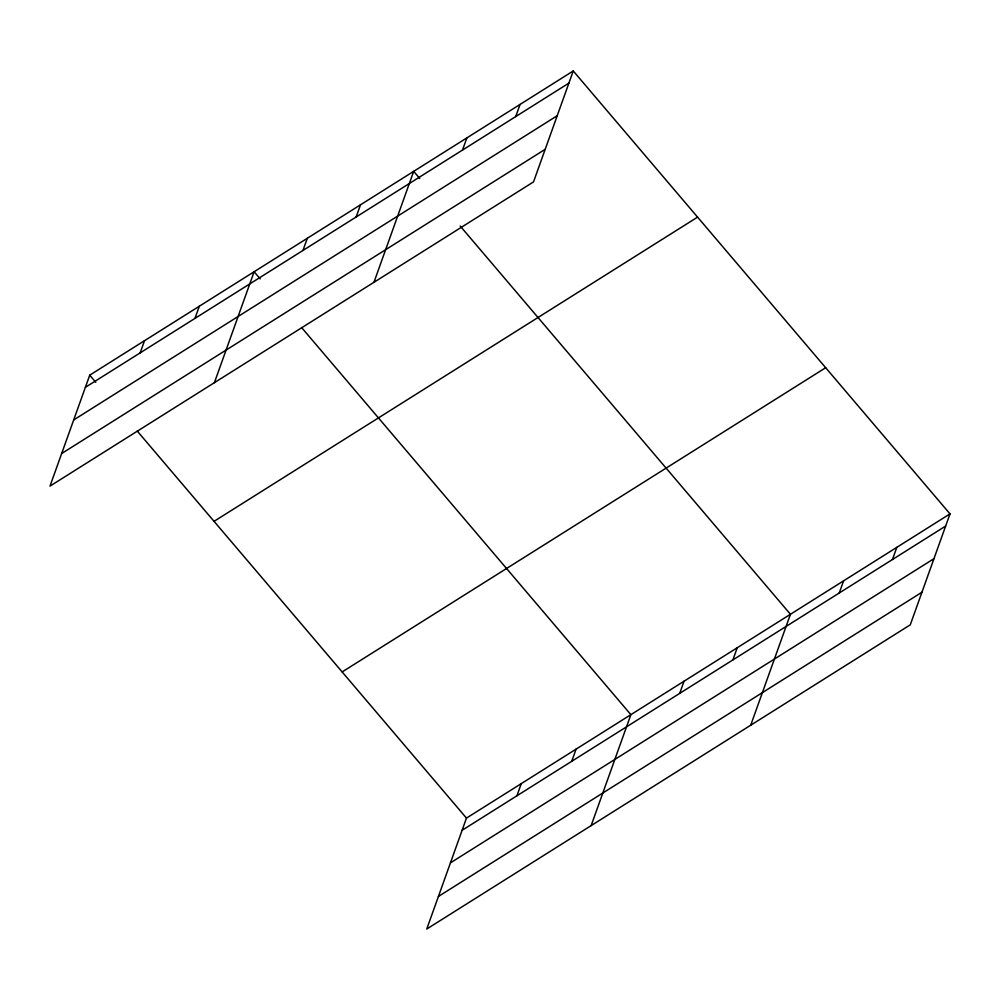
<?xml version="1.0" encoding="UTF-8"?>
<svg xmlns="http://www.w3.org/2000/svg" width="1000" height="1000" viewBox="0 0 1000 1000"><rect width="100%" height="100%" fill="white"/><g stroke="black" fill="none" stroke-linecap="round" stroke-linejoin="round"><path stroke-width="1.5" d="M573.25 70.963L89.725 375.175L50 486.112L533.525 181.9L573.25 70.963L950 513.888L910.275 624.825L426.75 929.038L466.475 818.1L950 513.888M140.162 352.875L144.525 340.688M194.963 318.387L199.325 306.212M214.4 382.675L254.125 271.737L260.188 278.863M302.95 250.45L307.312 238.275M356.138 216.988L360.5 204.812M373.963 282.288L413.688 171.35L419.75 178.475M462.512 150.062L466.875 137.887M515.7 116.6L520.062 104.425M516.912 795.8L521.275 783.625M571.712 761.325L576.075 749.15M591.15 825.612L630.875 714.663L301.625 327.587M679.7 693.388L684.062 681.2M732.887 659.912L737.25 647.738M750.713 725.225L790.438 614.275L460.175 226.012M839.262 592.987L843.625 580.812M892.45 559.525L896.812 547.35M85.363 387.35L568.888 83.138M73.688 419.938L557.212 115.725M61.675 453.525L545.188 149.312M214.05 521.337L697.575 217.125M342.15 671.938L825.675 367.725M462.113 830.275L945.638 526.062M450.45 862.862L933.975 558.663M438.425 896.45L921.95 592.238M89.725 375.175L95.787 382.3M137.225 431.025L466.475 818.1"/></g></svg>
